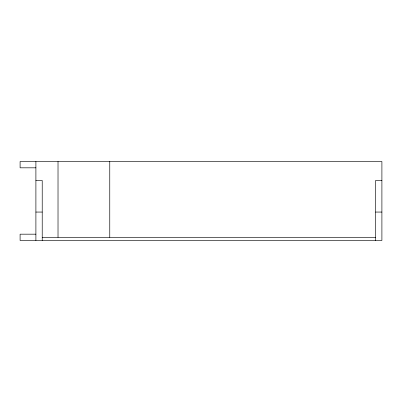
<?xml version="1.0" encoding="UTF-8"?>
<svg xmlns="http://www.w3.org/2000/svg" width="402" height="402" viewBox="0 0 402 402"><rect width="100%" height="100%" fill="white"/><g stroke="black" fill="none" stroke-linecap="round" stroke-linejoin="round"><path stroke-width="0.6" d="M35.899 167.82L20.1 167.82L20.1 161.503L381.9 161.503L381.9 240.496L20.1 240.496L20.1 234.18L35.899 234.18M35.899 180.463L42.22 180.463L42.22 240.496M381.9 180.463L375.579 180.463L375.579 240.496M35.899 212.06L42.22 212.06M375.579 212.06L381.9 212.06M42.22 237.336L375.579 237.336M109.761 161.503L109.761 237.336M58.019 161.503L58.019 237.336M35.899 161.503L35.899 240.496"/></g></svg>
